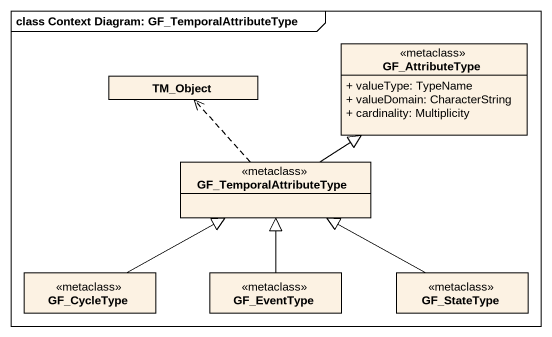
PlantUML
@startuml
mainframe class Context Diagram: GF_TemporalAttributeType
hide circle
hide empty members
skinparam classAttributeIconSize 0
class GF_AttributeType <<metaclass>> {
  + valueType: TypeName
  + valueDomain: CharacterString
  + cardinality: Multiplicity
}
class TM_Object
class GF_TemporalAttributeType <<metaclass>>
class GF_CycleType <<metaclass>>
class GF_EventType <<metaclass>>
class GF_StateType <<metaclass>>
GF_TemporalAttributeType -up-|> GF_AttributeType
GF_TemporalAttributeType .up.> TM_Object
GF_CycleType -right-|> GF_TemporalAttributeType
GF_EventType -up-|> GF_TemporalAttributeType
GF_StateType -left-|> GF_TemporalAttributeType
@enduml
